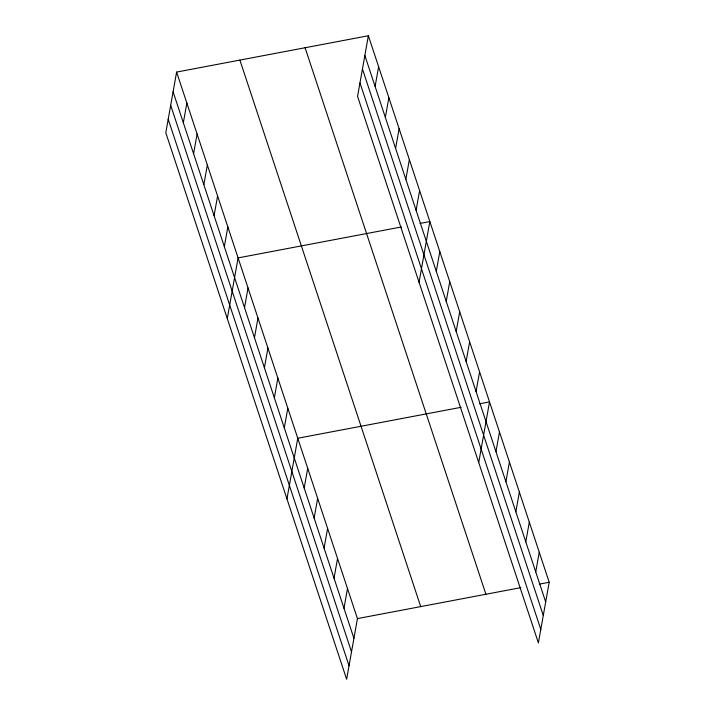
<?xml version="1.0" encoding="UTF-8"?>
<svg xmlns="http://www.w3.org/2000/svg" width="715" height="715" viewBox="0 0 715 715"><rect width="100%" height="100%" fill="white"/><g stroke="black" fill="none" stroke-linecap="round" stroke-linejoin="round"><path stroke-width="1.07" d="M176.605 72.081L165.8 132.74L346.632 679.25L357.437 618.6L176.605 72.081L368.368 35.75L549.2 582.26L538.395 642.919L357.563 96.4L368.368 35.75M183.335 122.774L186.856 103.049M193.586 153.743L197.099 134.018M203.838 184.711L207.35 164.995M214.08 215.68L217.592 195.964M224.331 246.648L227.844 226.932M227.281 318.55L238.086 257.901L401.481 226.941M244.521 307.682L248.034 287.957M254.469 337.739L257.981 318.014M264.407 367.796L267.919 348.071M274.354 397.853L277.867 378.128M284.302 427.91L287.814 408.194M286.956 498.9L297.762 438.25L461.157 407.291M375.107 86.444L378.619 66.718M304.197 488.032L307.709 468.307M385.349 117.412L388.862 97.687M314.135 518.089L317.648 498.364M324.083 548.146L327.595 528.421M395.601 148.38L399.113 128.655M334.03 578.203L337.543 558.478M405.843 179.349L409.355 159.624M343.978 608.259L347.49 588.543M416.094 210.317L419.607 190.592M419.053 282.219L429.849 221.561L420.036 223.429M436.284 271.343L439.796 251.626M446.231 301.399L449.744 281.683M456.179 331.465L459.691 311.74M466.117 361.522L469.63 341.797M476.065 391.579L479.577 371.854M478.719 462.569L489.525 401.91L479.702 403.778M495.96 451.692L499.472 431.976M505.907 481.749L509.42 462.033M515.846 511.815L519.358 492.09M525.793 541.872L529.306 522.147M535.741 571.928L539.253 552.203M357.437 618.6L520.833 587.641M539.378 584.128L549.2 582.26M364.856 55.475L545.688 601.985M362.451 68.98L543.284 615.49M359.976 82.895L540.799 629.406M305.091 47.744L485.914 594.254M239.891 60.096L420.715 606.606M173.093 91.806L353.916 638.316M170.688 105.311L351.512 651.83M168.204 119.226L349.036 665.745"/></g></svg>
